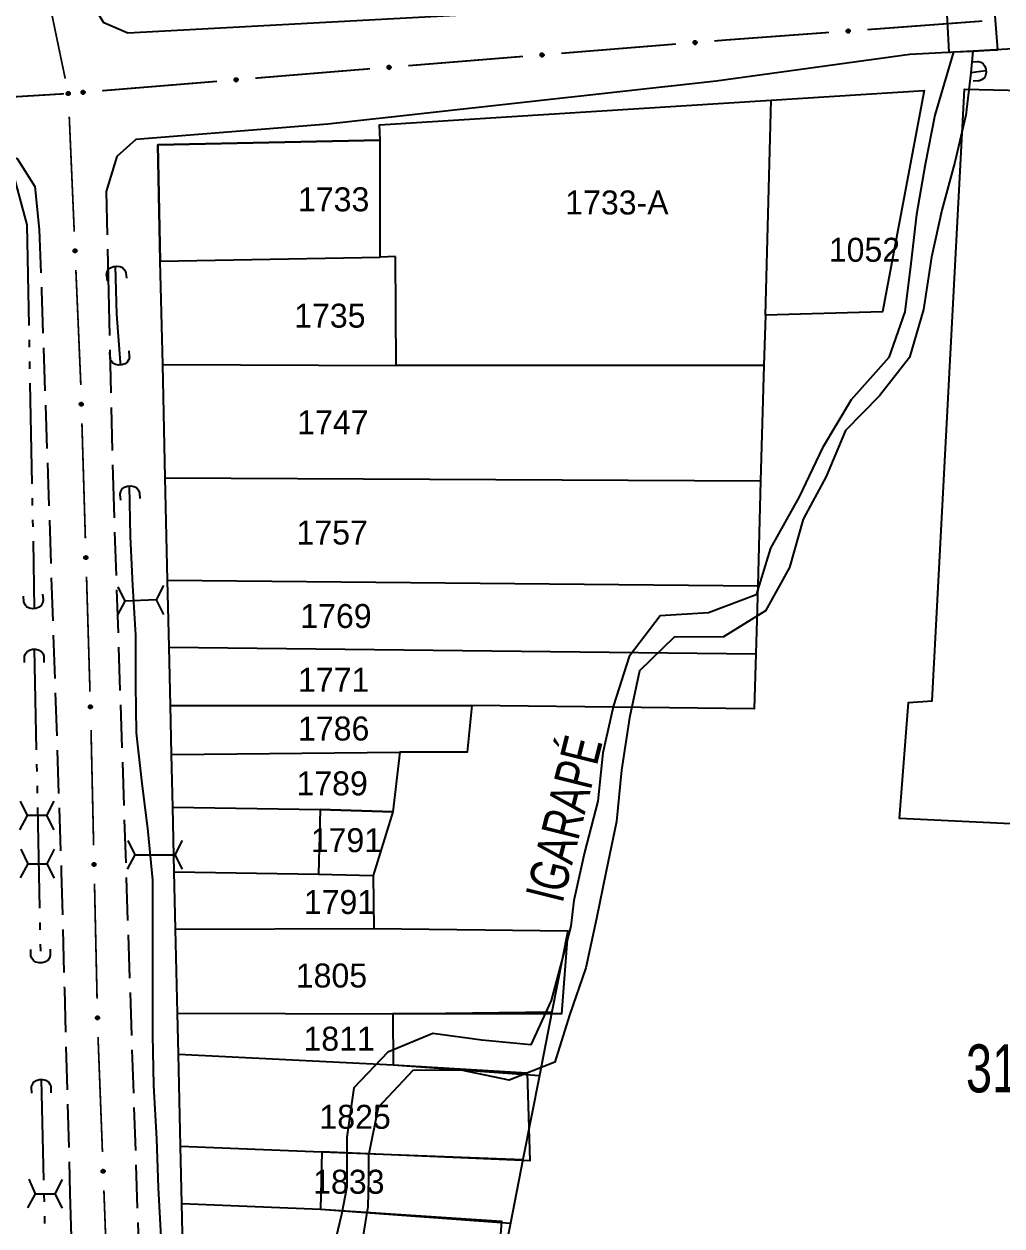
# Model space of a CAD drawing. Extents: x 201225 to 202591, y 4854937 to 4856079.
# Drawn here: x 202358.3 to 202460.2, y 4855475.9 to 4855601.2 of the extents above; entities that cross this region are included whole.
import ezdxf
from ezdxf.enums import TextEntityAlignment as Align

# ---------------------------------------------------------------- set-up
doc = ezdxf.new("R2010")
doc.units = 0
doc.header["$LTSCALE"] = 1.5
doc.header["$MEASUREMENT"] = 0
doc.linetypes.add('TRACO_05', pattern=[11, 7, -1, 0.5, -1, 0.5, -1])
doc.linetypes.add('TRACO_11', pattern=[8, 3, -1, 3, -1])
for name, color, linetype in [('CD_MALHA_LOTES', 7, 'CONTINUOUS'), ('CD_TXT_QUADRA', 2, 'CONTINUOUS'), ('HD-CURSO-PERENE', 170, 'CONTINUOUS'), ('HD-TXT-PERENE', 170, 'CONTINUOUS'), ('HD-VALAS-DRENOS', 170, 'CONTINUOUS'), ('RU-QUADRA', 210, 'CONTINUOUS'), ('SV-BUEIRO-VALA', 7, 'CONTINUOUS'), ('SV-EIXO-RUA-PAV', 20, 'CONTINUOUS'), ('SV-ESTIVAS', 7, 'CONTINUOUS'), ('SV-PONTE-BUEIRO', 251, 'CONTINUOUS'), ('SV-RUA-PAVIM', 7, 'CONTINUOUS'), ('Th_NmrPort', 7, 'CONTINUOUS')]:
    doc.layers.add(name, color=color, linetype=linetype)
doc.styles.add('ARIAL', font='ARIAL.SHX')

# ---------------------------------------------------------------- blocks, each defined once
blk = doc.blocks.new('COD045', base_point=(202327.41, 4856051.68))
at = {"layer": 'SV-ESTIVAS'}
blk.add_lwpolyline([(202328.158538, 4856050.182924), (202327.41, 4856051.68), (202328.158538, 4856053.182924)], dxfattribs=at)
blk = doc.blocks.new('COD120', base_point=(202325.86, 4856054.02))
at = {"layer": 'SV-BUEIRO-VALA'}
blk.add_lwpolyline([(202324.86, 4856052.62), (202324.86, 4856053.203333), (202324.86, 4856053.290833), (202324.943333, 4856053.524167), (202325.11, 4856053.786667), (202325.36, 4856053.9325), (202325.693333, 4856054.02), (202326.026667, 4856054.02), (202326.36, 4856053.9325), (202326.61, 4856053.786667), (202326.776667, 4856053.524167), (202326.86, 4856053.290833), (202326.86, 4856053.203333), (202326.86, 4856052.62)], dxfattribs=at)

msp = doc.modelspace()

# ---------------------------------------------------------------- linework, layer by layer
at = {"layer": 'CD_MALHA_LOTES', "linetype": 'Continuous', "flags": 128}
for points in [[(202436.16, 4855593.24), (202452.1, 4855594.24)], [(202452.1, 4855594.24), (202447.78, 4855571.15)], [(202466.11, 4855553.43), (202462.59, 4855517.73), (202449.54, 4855518.33), (202450.49, 4855530.43), (202452.94, 4855530.6), (202456.33, 4855594.36)], [(202456.33, 4855594.36), (202466.94, 4855594.13)], [(202395.35, 4855590.67), (202436.16, 4855593.24)], [(202435.57, 4855570.8), (202436.16, 4855593.24)], [(202395.41, 4855589.06), (202395.35, 4855590.67)], [(202395.41, 4855589.06), (202372.23, 4855588.58)], [(202372.23, 4855588.58), (202372.5, 4855576.43)], [(202395.41, 4855576.85), (202395.41, 4855589.06)], [(202372.5, 4855576.43), (202395.41, 4855576.85)], [(202372.76, 4855565.67), (202372.5, 4855576.43)], [(202397.01, 4855576.93), (202395.41, 4855576.85)], [(202397.07, 4855565.55), (202397.01, 4855576.93)], [(202447.78, 4855571.15), (202435.57, 4855570.8)], [(202435.57, 4855570.8), (202435.4, 4855565.56)], [(202372.76, 4855565.67), (202397.07, 4855565.55)], [(202373.02, 4855553.85), (202372.76, 4855565.67)], [(202435.4, 4855565.56), (202397.07, 4855565.55)], [(202435.4, 4855565.56), (202435.07, 4855553.55)], [(202373.02, 4855553.85), (202435.07, 4855553.55)], [(202373.26, 4855543.18), (202373.02, 4855553.85)], [(202435.07, 4855553.55), (202434.76, 4855542.58)], [(202373.26, 4855543.18), (202434.76, 4855542.58)], [(202373.42, 4855536.21), (202373.26, 4855543.18)], [(202434.76, 4855542.58), (202434.56, 4855535.49)], [(202373.42, 4855536.21), (202434.56, 4855535.49)], [(202373.56, 4855530.13), (202373.42, 4855536.21)], [(202434.56, 4855535.49), (202434.41, 4855529.77)], [(202373.56, 4855530.13), (202404.97, 4855530.13)], [(202373.67, 4855525), (202373.56, 4855530.13)], [(202404.97, 4855530.13), (202404.49, 4855525.24)], [(202434.41, 4855529.77), (202404.97, 4855530.13)], [(202373.67, 4855525), (202397.46, 4855525.24)], [(202373.8, 4855519.53), (202373.67, 4855525)], [(202397.46, 4855525.24), (202396.75, 4855519.04)], [(202404.49, 4855525.24), (202397.46, 4855525.24)], [(202373.95, 4855512.79), (202373.8, 4855519.53)], [(202373.8, 4855519.53), (202389.15, 4855519.28)], [(202389.15, 4855519.28), (202396.75, 4855519.04)], [(202396.75, 4855519.04), (202394.69, 4855512.4)], [(202373.95, 4855512.79), (202388.97, 4855512.55)], [(202374.09, 4855506.81), (202373.95, 4855512.79)], [(202388.97, 4855512.55), (202394.69, 4855512.4)], [(202394.69, 4855512.4), (202394.75, 4855506.86)], [(202374.09, 4855506.81), (202394.75, 4855506.86)], [(202374.29, 4855498.04), (202374.09, 4855506.81)], [(202394.75, 4855506.86), (202414.98, 4855506.62)], [(202414.98, 4855506.62), (202413.32, 4855498.18)], [(202374.29, 4855498.04), (202396.72, 4855497.98)], [(202374.38, 4855493.78), (202374.29, 4855498.04)], [(202396.72, 4855497.98), (202413.32, 4855498.18)], [(202413.32, 4855498.18), (202412.01, 4855491.56)], [(202374.38, 4855493.78), (202396.78, 4855492.65)], [(202374.6, 4855484.19), (202374.38, 4855493.78)], [(202396.78, 4855492.65), (202412.01, 4855491.56)], [(202412.01, 4855491.56), (202410.29, 4855482.78)], [(202374.6, 4855484.19), (202389.33, 4855483.59)], [(202374.74, 4855478.2), (202374.6, 4855484.19)], [(202389.33, 4855483.59), (202410.29, 4855482.78)], [(202410.29, 4855482.78), (202408.99, 4855476.17)], [(202374.74, 4855478.2), (202389.21, 4855477.6)], [(202374.88, 4855472), (202374.74, 4855478.2)], [(202389.21, 4855477.6), (202408.99, 4855476.17)], [(202408.99, 4855476.17), (202407.47, 4855468.48)]]:
    msp.add_lwpolyline(points, dxfattribs=at)
at = {"layer": 'HD-CURSO-PERENE', "linetype": 'Continuous'}
for points in [[(202455.18, 4855598.25, 3.23), (202453.23, 4855591.65, 3.23), (202452.21, 4855586.53, 3.23), (202451.32, 4855581.32, 3.23), (202450.72, 4855576.21, 3.23), (202450.09, 4855571.16, 3.23), (202448.44, 4855566.41, 3.23), (202444.51, 4855561.99, 3.23), (202441.52, 4855556.99, 3.23), (202439.08, 4855551.88, 3.23), (202436.11, 4855546.51, 3.23), (202434.59, 4855541.67, 3.23), (202429.64, 4855539.79, 3.23), (202424.61, 4855539.46, 3.23), (202421.36, 4855535.23, 3.23), (202419.75, 4855530.12, 3.23), (202418.63, 4855525.18, 3.23), (202418.1, 4855520.16, 3.23), (202416.7, 4855514.81, 3.23), (202415.6, 4855509.79, 3.22), (202415.27, 4855507.13, 3.22), (202414.64, 4855504.57, 3.2), (202413.25, 4855499.36, 3.19), (202411.12, 4855494.76, 3.16), (202406.01, 4855495.24, 3.16), (202400.89, 4855495.94, 3.16), (202396.2, 4855493.97, 3.16), (202392.67, 4855490.26, 3.14), (202391.95, 4855485.12, 3.14), (202391.95, 4855479.94, 3.12), (202391.4, 4855477.05, 3.12), (202390.25, 4855472.26, 3.12)], [(202457.19, 4855598.35, 3.22), (202456.98, 4855596.08, 3.22), (202456.46, 4855591.68, 3.22), (202455.3, 4855586.78, 3.22), (202453.95, 4855581.75, 3.22), (202452.88, 4855576.85, 3.22), (202452.03, 4855571.42, 3.22), (202450.6, 4855566.39, 3.22), (202447.44, 4855562.4, 3.22), (202443.93, 4855558.79, 3.22), (202441.91, 4855553.98, 3.22), (202439.5, 4855549.53, 3.22), (202438.08, 4855544.49, 3.22), (202435.56, 4855539.99, 3.22), (202431.19, 4855537.28, 3.22), (202426.05, 4855537.24, 3.22), (202422.45, 4855533.74, 3.22), (202421.41, 4855528.84, 3.22), (202420.57, 4855523.37, 3.22), (202420.03, 4855518.01, 3.22), (202418.97, 4855512.84, 3.22), (202417.95, 4855507.92, 3.22), (202416.84, 4855502.76, 3.22), (202415.14, 4855497.85, 3.2), (202413.61, 4855492.95, 3.19), (202408.86, 4855491.07, 3.19), (202403.85, 4855492.09, 3.19), (202398.81, 4855492.08, 3.19), (202395.2, 4855488.22, 3.19), (202394.2, 4855483.21, 3.19), (202394.2, 4855480.79, 3.19), (202394.14, 4855477.88, 3.19), (202393.56, 4855474.49, 3.19)]]:
    msp.add_polyline3d(points, dxfattribs=at)
at = {"layer": 'HD-VALAS-DRENOS', "linetype": 'TRACO_05'}
for points in [[(202458.55, 4855596.29, 3.34), (202456.98, 4855596.08, 3.3)], [(202350.48, 4855586.9, 4.57), (202354.36, 4855587.19, 3.9), (202357.11, 4855585.78, 3.89), (202358.59, 4855580.23, 3.88), (202359.37, 4855540.23, 3.42)], [(202367.79, 4855575.9, 3.89), (202367.94, 4855570.91, 3.81), (202368.32, 4855565.89, 3.64), (202368.33, 4855565.62, 3.64)], [(202369.25, 4855553.01, 3.64), (202369.37, 4855547.73, 3.55), (202369.59, 4855542.64, 3.52), (202369.91, 4855537.44, 3.36), (202369.91, 4855532.28, 3.34), (202369.99, 4855527.28, 3.34), (202370.53, 4855522.29, 3.18), (202371.21, 4855516.97, 3.18), (202371.68, 4855511.92, 3.18), (202371.68, 4855506.42, 3.18), (202371.68, 4855500.89, 3.18), (202371.68, 4855495.79, 3.18), (202371.8, 4855490.52, 3.18), (202372.12, 4855484.93, 3.18), (202372.29, 4855479.82, 3.18), (202372.57, 4855474.73, 3.15), (202372.79, 4855469.64, 3.12), (202372.95, 4855464.27, 3.13), (202373.16, 4855459.24, 3.1), (202373.16, 4855453.83, 2.99), (202375.55, 4855449.39, 2.94), (202376.13, 4855448.69, 2.94)], [(202359.36, 4855535.99, 3.4), (202360.03, 4855503.3, 3.11)], [(202360.07, 4855491.13, 3.11), (202361.04, 4855452.21, 3.08)]]:
    msp.add_polyline3d(points, dxfattribs=at)
at = {"layer": 'RU-QUADRA', "linetype": 'Continuous', "flags": 128}
for points in [[(202374.88, 4855472), (202374.74, 4855478.2), (202374.6, 4855484.19), (202374.38, 4855493.78), (202374.29, 4855498.04), (202374.09, 4855506.81), (202373.95, 4855512.79), (202373.8, 4855519.53), (202373.67, 4855525), (202373.56, 4855530.13), (202373.42, 4855536.21), (202373.26, 4855543.18), (202373.02, 4855553.85), (202372.76, 4855565.67), (202372.5, 4855576.43), (202372.23, 4855588.58), (202395.41, 4855589.06), (202395.35, 4855590.67), (202436.16, 4855593.24), (202452.1, 4855594.24), (202447.78, 4855571.15), (202435.57, 4855570.8), (202435.4, 4855565.56), (202435.07, 4855553.55), (202434.76, 4855542.58), (202434.56, 4855535.49), (202434.41, 4855529.77), (202404.97, 4855530.13), (202404.49, 4855525.24), (202397.46, 4855525.24), (202396.75, 4855519.04), (202389.15, 4855519.28), (202388.97, 4855512.55), (202394.69, 4855512.4), (202394.75, 4855506.86), (202414.98, 4855506.62), (202414.32, 4855497.98), (202396.72, 4855497.98), (202396.78, 4855492.65), (202410.72, 4855491.81), (202411.02, 4855482.64), (202389.33, 4855483.59), (202389.21, 4855477.6), (202408.07, 4855476.35), (202407.47, 4855468.48)], [(202462.59, 4855517.73), (202449.54, 4855518.33), (202450.49, 4855530.43), (202452.94, 4855530.6), (202456.33, 4855594.36), (202466.94, 4855594.13)]]:
    msp.add_lwpolyline(points, dxfattribs=at)
at = {"layer": 'SV-EIXO-RUA-PAV', "const_width": 0.18}
for points in [[(202362.59, 4855595.47), (202360.96, 4855603.3)], [(202446.19, 4855600.58), (202458.16, 4855601.47)], [(202431.6, 4855599.51), (202442.2, 4855600.29)], [(202414.29, 4855598.11), (202426.25, 4855599.08)], [(202430.23, 4855599.4), (202431.23, 4855599.48)], [(202431.23, 4855599.48), (202431.6, 4855599.51)], [(202398.34, 4855596.82), (202410.3, 4855597.79)], [(202382.39, 4855595.52), (202393.35, 4855596.42)], [(202393.35, 4855596.42), (202393.77, 4855596.45)], [(202393.77, 4855596.45), (202394.35, 4855596.5)], [(202366.44, 4855594.21), (202378.4, 4855595.19)], [(202350.48, 4855593.16), (202362.46, 4855593.89)], [(202363.53, 4855579.52), (202363.01, 4855591.51)], [(202364.19, 4855564.16), (202363.7, 4855575.52)], [(202364.21, 4855563.53), (202364.19, 4855564.16)], [(202364.69, 4855547.54), (202364.33, 4855559.53)], [(202365.17, 4855531.55), (202364.81, 4855543.54)], [(202365.55, 4855515.55), (202365.28, 4855527.55)], [(202365.91, 4855499.55), (202365.64, 4855511.55)], [(202366.47, 4855483.56), (202366.01, 4855495.56)], [(202367.07, 4855467.58), (202366.62, 4855479.57)]]:
    msp.add_lwpolyline(points, dxfattribs=at)
at = {"layer": 'SV-EIXO-RUA-PAV'}
for points in [[(202444.04, 4855600.54), (202444.07, 4855600.57), (202444.11, 4855600.6), (202444.14, 4855600.61), (202444.18, 4855600.62), (202444.21, 4855600.62), (202444.25, 4855600.61), (202444.29, 4855600.59), (202444.32, 4855600.56), (202444.35, 4855600.52), (202444.36, 4855600.49), (202444.37, 4855600.45), (202444.37, 4855600.42), (202444.36, 4855600.38), (202444.34, 4855600.34), (202444.31, 4855600.31), (202444.27, 4855600.28), (202444.24, 4855600.27), (202444.2, 4855600.26), (202444.17, 4855600.27), (202444.13, 4855600.27), (202444.1, 4855600.29), (202444.06, 4855600.32), (202444.03, 4855600.36), (202444.02, 4855600.39), (202444.02, 4855600.43), (202444.02, 4855600.46), (202444.02, 4855600.5), (202444.04, 4855600.54)], [(202428.09, 4855599.34), (202428.12, 4855599.37), (202428.15, 4855599.4), (202428.19, 4855599.41), (202428.22, 4855599.42), (202428.26, 4855599.42), (202428.29, 4855599.41), (202428.33, 4855599.39), (202428.37, 4855599.36), (202428.39, 4855599.32), (202428.41, 4855599.29), (202428.41, 4855599.26), (202428.41, 4855599.22), (202428.4, 4855599.18), (202428.39, 4855599.15), (202428.35, 4855599.11), (202428.32, 4855599.08), (202428.29, 4855599.07), (202428.25, 4855599.07), (202428.21, 4855599.07), (202428.18, 4855599.07), (202428.14, 4855599.09), (202428.1, 4855599.12), (202428.08, 4855599.16), (202428.07, 4855599.19), (202428.06, 4855599.23), (202428.06, 4855599.26), (202428.07, 4855599.3), (202428.09, 4855599.34)], [(202412.14, 4855598.05), (202412.17, 4855598.08), (202412.21, 4855598.11), (202412.24, 4855598.12), (202412.27, 4855598.13), (202412.31, 4855598.13), (202412.35, 4855598.12), (202412.38, 4855598.1), (202412.42, 4855598.07), (202412.45, 4855598.03), (202412.46, 4855598), (202412.47, 4855597.97), (202412.47, 4855597.93), (202412.46, 4855597.89), (202412.44, 4855597.86), (202412.41, 4855597.82), (202412.37, 4855597.79), (202412.34, 4855597.78), (202412.3, 4855597.78), (202412.27, 4855597.78), (202412.23, 4855597.78), (202412.19, 4855597.8), (202412.16, 4855597.83), (202412.13, 4855597.87), (202412.12, 4855597.9), (202412.11, 4855597.94), (202412.11, 4855597.97), (202412.12, 4855598.01), (202412.14, 4855598.05)], [(202396.19, 4855596.76), (202396.22, 4855596.79), (202396.26, 4855596.82), (202396.29, 4855596.83), (202396.33, 4855596.84), (202396.36, 4855596.84), (202396.4, 4855596.83), (202396.43, 4855596.81), (202396.47, 4855596.78), (202396.5, 4855596.74), (202396.51, 4855596.71), (202396.52, 4855596.68), (202396.52, 4855596.64), (202396.51, 4855596.6), (202396.49, 4855596.57), (202396.46, 4855596.53), (202396.42, 4855596.5), (202396.39, 4855596.49), (202396.35, 4855596.49), (202396.32, 4855596.49), (202396.28, 4855596.49), (202396.25, 4855596.51), (202396.21, 4855596.54), (202396.18, 4855596.58), (202396.17, 4855596.61), (202396.17, 4855596.65), (202396.17, 4855596.68), (202396.17, 4855596.72), (202396.19, 4855596.76)], [(202380.25, 4855595.45), (202380.28, 4855595.49), (202380.31, 4855595.52), (202380.35, 4855595.53), (202380.38, 4855595.53), (202380.42, 4855595.53), (202380.45, 4855595.52), (202380.49, 4855595.51), (202380.53, 4855595.48), (202380.55, 4855595.44), (202380.57, 4855595.41), (202380.57, 4855595.37), (202380.57, 4855595.34), (202380.56, 4855595.3), (202380.54, 4855595.26), (202380.51, 4855595.22), (202380.48, 4855595.2), (202380.44, 4855595.19), (202380.41, 4855595.18), (202380.37, 4855595.18), (202380.34, 4855595.19), (202380.3, 4855595.21), (202380.26, 4855595.24), (202380.24, 4855595.27), (202380.22, 4855595.31), (202380.22, 4855595.34), (202380.22, 4855595.38), (202380.23, 4855595.41), (202380.25, 4855595.45)], [(202362.83, 4855593.76), (202362.79, 4855593.78), (202362.76, 4855593.81), (202362.74, 4855593.85), (202362.73, 4855593.88), (202362.73, 4855593.92), (202362.73, 4855593.95), (202362.75, 4855593.99), (202362.77, 4855594.03), (202362.81, 4855594.06), (202362.84, 4855594.08), (202362.87, 4855594.09), (202362.91, 4855594.09), (202362.94, 4855594.09), (202362.98, 4855594.08), (202363.02, 4855594.05), (202363.05, 4855594.02), (202363.07, 4855593.99), (202363.08, 4855593.95), (202363.08, 4855593.92), (202363.08, 4855593.88), (202363.07, 4855593.84), (202363.04, 4855593.8), (202363.01, 4855593.77), (202362.98, 4855593.75), (202362.94, 4855593.74), (202362.91, 4855593.74), (202362.87, 4855593.74), (202362.83, 4855593.76)], [(202364.3, 4855594.14), (202364.33, 4855594.18), (202364.36, 4855594.21), (202364.4, 4855594.22), (202364.43, 4855594.23), (202364.47, 4855594.23), (202364.5, 4855594.22), (202364.54, 4855594.2), (202364.58, 4855594.17), (202364.6, 4855594.13), (202364.62, 4855594.1), (202364.63, 4855594.06), (202364.62, 4855594.03), (202364.62, 4855593.99), (202364.6, 4855593.95), (202364.57, 4855593.92), (202364.53, 4855593.89), (202364.5, 4855593.88), (202364.46, 4855593.87), (202364.43, 4855593.87), (202364.39, 4855593.88), (202364.35, 4855593.9), (202364.32, 4855593.93), (202364.29, 4855593.97), (202364.28, 4855594), (202364.27, 4855594.03), (202364.27, 4855594.07), (202364.28, 4855594.11), (202364.3, 4855594.14)], [(202363.51, 4855577.37), (202363.48, 4855577.4), (202363.45, 4855577.44), (202363.44, 4855577.47), (202363.44, 4855577.51), (202363.44, 4855577.54), (202363.45, 4855577.58), (202363.47, 4855577.62), (202363.5, 4855577.65), (202363.54, 4855577.68), (202363.57, 4855577.69), (202363.61, 4855577.69), (202363.64, 4855577.69), (202363.68, 4855577.68), (202363.71, 4855577.66), (202363.75, 4855577.63), (202363.77, 4855577.59), (202363.78, 4855577.56), (202363.79, 4855577.52), (202363.79, 4855577.49), (202363.78, 4855577.45), (202363.76, 4855577.42), (202363.72, 4855577.38), (202363.69, 4855577.36), (202363.66, 4855577.34), (202363.62, 4855577.34), (202363.58, 4855577.34), (202363.55, 4855577.35), (202363.51, 4855577.37)], [(202364.16, 4855561.39), (202364.13, 4855561.42), (202364.1, 4855561.45), (202364.09, 4855561.49), (202364.09, 4855561.52), (202364.09, 4855561.56), (202364.1, 4855561.59), (202364.12, 4855561.63), (202364.15, 4855561.67), (202364.19, 4855561.69), (202364.23, 4855561.7), (202364.26, 4855561.71), (202364.3, 4855561.71), (202364.33, 4855561.69), (202364.37, 4855561.67), (202364.4, 4855561.64), (202364.43, 4855561.6), (202364.44, 4855561.57), (202364.44, 4855561.53), (202364.44, 4855561.5), (202364.43, 4855561.46), (202364.41, 4855561.43), (202364.38, 4855561.39), (202364.34, 4855561.37), (202364.31, 4855561.36), (202364.27, 4855561.35), (202364.24, 4855561.36), (202364.2, 4855561.36), (202364.16, 4855561.39)], [(202364.65, 4855545.39), (202364.61, 4855545.43), (202364.59, 4855545.46), (202364.57, 4855545.5), (202364.57, 4855545.53), (202364.57, 4855545.57), (202364.58, 4855545.6), (202364.6, 4855545.64), (202364.64, 4855545.67), (202364.67, 4855545.7), (202364.71, 4855545.71), (202364.74, 4855545.71), (202364.78, 4855545.71), (202364.81, 4855545.7), (202364.85, 4855545.68), (202364.89, 4855545.65), (202364.91, 4855545.61), (202364.92, 4855545.58), (202364.92, 4855545.54), (202364.92, 4855545.51), (202364.91, 4855545.47), (202364.89, 4855545.43), (202364.86, 4855545.4), (202364.82, 4855545.38), (202364.79, 4855545.36), (202364.75, 4855545.36), (202364.72, 4855545.36), (202364.68, 4855545.37), (202364.65, 4855545.39)], [(202365.11, 4855529.83), (202365.08, 4855529.87), (202365.05, 4855529.9), (202365.04, 4855529.94), (202365.04, 4855529.97), (202365.04, 4855530.01), (202365.05, 4855530.04), (202365.07, 4855530.08), (202365.1, 4855530.11), (202365.14, 4855530.14), (202365.18, 4855530.15), (202365.21, 4855530.15), (202365.25, 4855530.15), (202365.28, 4855530.14), (202365.32, 4855530.12), (202365.36, 4855530.09), (202365.38, 4855530.05), (202365.39, 4855530.02), (202365.39, 4855529.98), (202365.39, 4855529.95), (202365.38, 4855529.91), (202365.36, 4855529.87), (202365.33, 4855529.84), (202365.29, 4855529.82), (202365.26, 4855529.8), (202365.22, 4855529.8), (202365.19, 4855529.8), (202365.15, 4855529.81), (202365.11, 4855529.83)], [(202365.49, 4855513.41), (202365.45, 4855513.44), (202365.43, 4855513.47), (202365.42, 4855513.51), (202365.41, 4855513.54), (202365.42, 4855513.58), (202365.43, 4855513.61), (202365.45, 4855513.65), (202365.48, 4855513.69), (202365.52, 4855513.71), (202365.55, 4855513.72), (202365.59, 4855513.73), (202365.62, 4855513.72), (202365.66, 4855513.71), (202365.69, 4855513.69), (202365.73, 4855513.66), (202365.75, 4855513.62), (202365.76, 4855513.59), (202365.77, 4855513.55), (202365.76, 4855513.52), (202365.75, 4855513.48), (202365.73, 4855513.44), (202365.7, 4855513.41), (202365.67, 4855513.39), (202365.63, 4855513.38), (202365.6, 4855513.37), (202365.56, 4855513.37), (202365.52, 4855513.38), (202365.49, 4855513.41)], [(202365.85, 4855497.41), (202365.82, 4855497.44), (202365.79, 4855497.48), (202365.78, 4855497.51), (202365.78, 4855497.55), (202365.78, 4855497.58), (202365.79, 4855497.62), (202365.81, 4855497.66), (202365.84, 4855497.69), (202365.88, 4855497.71), (202365.92, 4855497.73), (202365.95, 4855497.73), (202365.99, 4855497.73), (202366.02, 4855497.72), (202366.06, 4855497.7), (202366.09, 4855497.66), (202366.12, 4855497.63), (202366.13, 4855497.59), (202366.13, 4855497.56), (202366.13, 4855497.52), (202366.12, 4855497.49), (202366.1, 4855497.45), (202366.06, 4855497.41), (202366.03, 4855497.39), (202365.99, 4855497.38), (202365.96, 4855497.38), (202365.92, 4855497.38), (202365.89, 4855497.39), (202365.85, 4855497.41)], [(202366.44, 4855481.42), (202366.4, 4855481.45), (202366.38, 4855481.49), (202366.37, 4855481.52), (202366.36, 4855481.56), (202366.37, 4855481.59), (202366.38, 4855481.63), (202366.39, 4855481.66), (202366.43, 4855481.7), (202366.46, 4855481.72), (202366.5, 4855481.74), (202366.53, 4855481.74), (202366.57, 4855481.74), (202366.61, 4855481.73), (202366.64, 4855481.71), (202366.68, 4855481.67), (202366.7, 4855481.64), (202366.71, 4855481.61), (202366.72, 4855481.57), (202366.71, 4855481.53), (202366.71, 4855481.5), (202366.69, 4855481.46), (202366.65, 4855481.43), (202366.62, 4855481.4), (202366.58, 4855481.39), (202366.55, 4855481.39), (202366.51, 4855481.39), (202366.48, 4855481.4), (202366.44, 4855481.42)]]:
    msp.add_lwpolyline(points, close=True, dxfattribs=at)
for points in [[(202444.02, 4855600.5), (202444.32, 4855600.56)], [(202444.02, 4855600.48), (202444.33, 4855600.54)], [(202444.02, 4855600.46), (202444.35, 4855600.52)], [(202444.02, 4855600.45), (202444.35, 4855600.51)], [(202444.02, 4855600.43), (202444.36, 4855600.49)], [(202444.02, 4855600.41), (202444.36, 4855600.47)], [(202444.02, 4855600.39), (202444.37, 4855600.45)], [(202444.03, 4855600.52), (202444.3, 4855600.57)], [(202444.03, 4855600.38), (202444.37, 4855600.44)], [(202444.03, 4855600.36), (202444.37, 4855600.42)], [(202444.04, 4855600.54), (202444.29, 4855600.59)], [(202444.05, 4855600.34), (202444.36, 4855600.4)], [(202444.06, 4855600.56), (202444.26, 4855600.6)], [(202444.06, 4855600.32), (202444.36, 4855600.38)], [(202444.07, 4855600.57), (202444.25, 4855600.61)], [(202444.08, 4855600.31), (202444.35, 4855600.36)], [(202444.09, 4855600.59), (202444.22, 4855600.61)], [(202444.1, 4855600.29), (202444.34, 4855600.34)], [(202444.11, 4855600.6), (202444.21, 4855600.62)], [(202444.12, 4855600.29), (202444.32, 4855600.33)], [(202444.13, 4855600.27), (202444.31, 4855600.31)], [(202444.16, 4855600.27), (202444.28, 4855600.29)], [(202444.17, 4855600.27), (202444.27, 4855600.28)], [(202428.06, 4855599.26), (202428.39, 4855599.32)], [(202428.06, 4855599.23), (202428.41, 4855599.29)], [(202428.07, 4855599.3), (202428.37, 4855599.36)], [(202428.07, 4855599.28), (202428.38, 4855599.34)], [(202428.07, 4855599.25), (202428.4, 4855599.31)], [(202428.07, 4855599.21), (202428.41, 4855599.27)], [(202428.07, 4855599.19), (202428.41, 4855599.26)], [(202428.08, 4855599.32), (202428.35, 4855599.37)], [(202428.08, 4855599.17), (202428.41, 4855599.24)], [(202428.08, 4855599.16), (202428.41, 4855599.22)], [(202428.09, 4855599.34), (202428.33, 4855599.39)], [(202428.09, 4855599.14), (202428.4, 4855599.2)], [(202428.1, 4855599.12), (202428.4, 4855599.18)], [(202428.11, 4855599.36), (202428.3, 4855599.4)], [(202428.12, 4855599.37), (202428.29, 4855599.41)], [(202428.13, 4855599.11), (202428.39, 4855599.16)], [(202428.14, 4855599.39), (202428.27, 4855599.41)], [(202428.14, 4855599.09), (202428.39, 4855599.15)], [(202428.15, 4855599.4), (202428.26, 4855599.42)], [(202428.17, 4855599.09), (202428.36, 4855599.13)], [(202428.18, 4855599.07), (202428.35, 4855599.11)], [(202428.2, 4855599.07), (202428.33, 4855599.1)], [(202428.21, 4855599.07), (202428.32, 4855599.08)], [(202412.11, 4855597.97), (202412.45, 4855598.03)], [(202412.11, 4855597.94), (202412.46, 4855598)], [(202412.12, 4855598.01), (202412.42, 4855598.07)], [(202412.12, 4855597.99), (202412.43, 4855598.05)], [(202412.12, 4855597.96), (202412.45, 4855598.02)], [(202412.12, 4855597.92), (202412.46, 4855597.98)], [(202412.12, 4855597.9), (202412.47, 4855597.97)], [(202412.13, 4855598.03), (202412.4, 4855598.08)], [(202412.13, 4855597.88), (202412.46, 4855597.95)], [(202412.13, 4855597.87), (202412.47, 4855597.93)], [(202412.14, 4855598.05), (202412.38, 4855598.1)], [(202412.15, 4855597.85), (202412.46, 4855597.91)], [(202412.16, 4855598.07), (202412.36, 4855598.11)], [(202412.16, 4855597.83), (202412.46, 4855597.89)], [(202412.17, 4855598.08), (202412.35, 4855598.12)], [(202412.18, 4855597.82), (202412.44, 4855597.87)], [(202412.19, 4855598.1), (202412.32, 4855598.12)], [(202412.19, 4855597.8), (202412.44, 4855597.86)], [(202412.21, 4855598.11), (202412.31, 4855598.13)], [(202412.22, 4855597.8), (202412.41, 4855597.84)], [(202412.23, 4855597.78), (202412.41, 4855597.82)], [(202412.25, 4855597.78), (202412.38, 4855597.81)], [(202412.27, 4855597.78), (202412.37, 4855597.79)], [(202396.17, 4855596.72), (202396.47, 4855596.78)], [(202396.17, 4855596.7), (202396.48, 4855596.76)], [(202396.17, 4855596.68), (202396.5, 4855596.74)], [(202396.17, 4855596.67), (202396.5, 4855596.73)], [(202396.17, 4855596.65), (202396.51, 4855596.71)], [(202396.17, 4855596.63), (202396.51, 4855596.69)], [(202396.17, 4855596.61), (202396.52, 4855596.68)], [(202396.18, 4855596.74), (202396.45, 4855596.79)], [(202396.18, 4855596.59), (202396.52, 4855596.66)], [(202396.18, 4855596.58), (202396.52, 4855596.64)], [(202396.19, 4855596.76), (202396.43, 4855596.81)], [(202396.2, 4855596.56), (202396.51, 4855596.62)], [(202396.21, 4855596.78), (202396.41, 4855596.82)], [(202396.21, 4855596.54), (202396.51, 4855596.6)], [(202396.22, 4855596.79), (202396.4, 4855596.83)], [(202396.23, 4855596.53), (202396.5, 4855596.58)], [(202396.24, 4855596.81), (202396.37, 4855596.83)], [(202396.25, 4855596.51), (202396.49, 4855596.57)], [(202396.26, 4855596.82), (202396.36, 4855596.84)], [(202396.27, 4855596.51), (202396.47, 4855596.55)], [(202396.28, 4855596.49), (202396.46, 4855596.53)], [(202396.31, 4855596.49), (202396.43, 4855596.52)], [(202396.32, 4855596.49), (202396.42, 4855596.5)], [(202380.22, 4855595.38), (202380.55, 4855595.44)], [(202380.22, 4855595.36), (202380.55, 4855595.42)], [(202380.22, 4855595.34), (202380.57, 4855595.41)], [(202380.22, 4855595.32), (202380.57, 4855595.39)], [(202380.22, 4855595.31), (202380.57, 4855595.37)], [(202380.23, 4855595.41), (202380.53, 4855595.48)], [(202380.23, 4855595.4), (202380.53, 4855595.46)], [(202380.23, 4855595.29), (202380.57, 4855595.35)], [(202380.24, 4855595.43), (202380.5, 4855595.49)], [(202380.24, 4855595.27), (202380.57, 4855595.34)], [(202380.25, 4855595.45), (202380.49, 4855595.51)], [(202380.25, 4855595.26), (202380.56, 4855595.32)], [(202380.26, 4855595.47), (202380.46, 4855595.52)], [(202380.26, 4855595.24), (202380.56, 4855595.3)], [(202380.28, 4855595.49), (202380.45, 4855595.52)], [(202380.28, 4855595.23), (202380.55, 4855595.28)], [(202380.3, 4855595.5), (202380.42, 4855595.53)], [(202380.3, 4855595.21), (202380.54, 4855595.26)], [(202380.31, 4855595.52), (202380.42, 4855595.53)], [(202380.32, 4855595.2), (202380.52, 4855595.24)], [(202380.34, 4855595.19), (202380.51, 4855595.22)], [(202380.36, 4855595.19), (202380.49, 4855595.21)], [(202380.37, 4855595.18), (202380.48, 4855595.2)], [(202362.79, 4855593.78), (202362.73, 4855593.95)], [(202362.77, 4855593.8), (202362.73, 4855593.93)], [(202362.76, 4855593.81), (202362.73, 4855593.92)], [(202362.81, 4855593.77), (202362.74, 4855593.96)], [(202362.83, 4855593.76), (202362.75, 4855593.99)], [(202362.85, 4855593.75), (202362.76, 4855594.01)], [(202362.87, 4855593.74), (202362.77, 4855594.03)], [(202362.89, 4855593.75), (202362.79, 4855594.04)], [(202362.91, 4855593.74), (202362.81, 4855594.06)], [(202362.92, 4855593.75), (202362.82, 4855594.07)], [(202362.94, 4855593.74), (202362.84, 4855594.08)], [(202362.96, 4855593.75), (202362.86, 4855594.08)], [(202362.98, 4855593.75), (202362.87, 4855594.09)], [(202362.99, 4855593.77), (202362.89, 4855594.09)], [(202363.01, 4855593.77), (202362.91, 4855594.09)], [(202363.03, 4855593.79), (202362.93, 4855594.09)], [(202363.04, 4855593.8), (202362.94, 4855594.09)], [(202363.05, 4855593.82), (202362.96, 4855594.08)], [(202363.07, 4855593.84), (202362.98, 4855594.08)], [(202363.07, 4855593.87), (202363.01, 4855594.06)], [(202363.08, 4855593.88), (202363.02, 4855594.05)], [(202363.08, 4855593.9), (202363.04, 4855594.03)], [(202363.08, 4855593.92), (202363.05, 4855594.02)], [(202364.27, 4855594.07), (202364.6, 4855594.13)], [(202364.27, 4855594.03), (202364.62, 4855594.1)], [(202364.28, 4855594.11), (202364.58, 4855594.17)], [(202364.28, 4855594.09), (202364.59, 4855594.15)], [(202364.28, 4855594.05), (202364.61, 4855594.12)], [(202364.28, 4855594.02), (202364.62, 4855594.08)], [(202364.28, 4855594), (202364.63, 4855594.06)], [(202364.29, 4855594.12), (202364.56, 4855594.18)], [(202364.29, 4855593.98), (202364.62, 4855594.05)], [(202364.29, 4855593.97), (202364.62, 4855594.03)], [(202364.3, 4855594.14), (202364.54, 4855594.2)], [(202364.31, 4855593.95), (202364.62, 4855594.01)], [(202364.32, 4855594.16), (202364.52, 4855594.21)], [(202364.32, 4855593.93), (202364.62, 4855593.99)], [(202364.33, 4855594.18), (202364.5, 4855594.22)], [(202364.34, 4855593.92), (202364.6, 4855593.97)], [(202364.35, 4855594.2), (202364.48, 4855594.22)], [(202364.35, 4855593.9), (202364.6, 4855593.95)], [(202364.36, 4855594.21), (202364.47, 4855594.23)], [(202364.38, 4855593.89), (202364.57, 4855593.93)], [(202364.39, 4855593.88), (202364.57, 4855593.92)], [(202364.41, 4855593.88), (202364.54, 4855593.9)], [(202364.43, 4855593.87), (202364.53, 4855593.89)], [(202363.46, 4855577.42), (202363.44, 4855577.55)], [(202363.45, 4855577.44), (202363.44, 4855577.54)], [(202363.48, 4855577.4), (202363.45, 4855577.58)], [(202363.49, 4855577.39), (202363.46, 4855577.59)], [(202363.51, 4855577.37), (202363.47, 4855577.62)], [(202363.53, 4855577.36), (202363.48, 4855577.63)], [(202363.55, 4855577.35), (202363.5, 4855577.65)], [(202363.57, 4855577.35), (202363.52, 4855577.66)], [(202363.58, 4855577.34), (202363.54, 4855577.68)], [(202363.6, 4855577.34), (202363.55, 4855577.68)], [(202363.62, 4855577.34), (202363.57, 4855577.69)], [(202363.64, 4855577.35), (202363.59, 4855577.69)], [(202363.66, 4855577.34), (202363.61, 4855577.69)], [(202363.67, 4855577.35), (202363.62, 4855577.69)], [(202363.69, 4855577.36), (202363.64, 4855577.69)], [(202363.71, 4855577.37), (202363.66, 4855577.68)], [(202363.72, 4855577.38), (202363.68, 4855577.68)], [(202363.74, 4855577.4), (202363.69, 4855577.67)], [(202363.76, 4855577.42), (202363.71, 4855577.66)], [(202363.76, 4855577.44), (202363.73, 4855577.64)], [(202363.78, 4855577.45), (202363.75, 4855577.63)], [(202363.78, 4855577.47), (202363.76, 4855577.6)], [(202363.79, 4855577.49), (202363.77, 4855577.59)], [(202364.1, 4855561.45), (202364.09, 4855561.56)], [(202364.13, 4855561.42), (202364.1, 4855561.59)], [(202364.11, 4855561.44), (202364.1, 4855561.57)], [(202364.14, 4855561.4), (202364.11, 4855561.61)], [(202364.16, 4855561.39), (202364.12, 4855561.63)], [(202364.18, 4855561.38), (202364.14, 4855561.65)], [(202364.2, 4855561.36), (202364.15, 4855561.67)], [(202364.22, 4855561.36), (202364.17, 4855561.67)], [(202364.24, 4855561.36), (202364.19, 4855561.69)], [(202364.25, 4855561.36), (202364.21, 4855561.69)], [(202364.27, 4855561.35), (202364.23, 4855561.7)], [(202364.29, 4855561.36), (202364.25, 4855561.7)], [(202364.31, 4855561.36), (202364.26, 4855561.71)], [(202364.32, 4855561.37), (202364.28, 4855561.7)], [(202364.34, 4855561.37), (202364.3, 4855561.71)], [(202364.36, 4855561.38), (202364.31, 4855561.69)], [(202364.38, 4855561.39), (202364.33, 4855561.69)], [(202364.39, 4855561.41), (202364.35, 4855561.68)], [(202364.41, 4855561.43), (202364.37, 4855561.67)], [(202364.42, 4855561.45), (202364.39, 4855561.65)], [(202364.43, 4855561.46), (202364.4, 4855561.64)], [(202364.43, 4855561.49), (202364.42, 4855561.62)], [(202364.44, 4855561.5), (202364.43, 4855561.6)], [(202364.59, 4855545.46), (202364.57, 4855545.57)], [(202364.61, 4855545.43), (202364.58, 4855545.6)], [(202364.6, 4855545.45), (202364.58, 4855545.58)], [(202364.63, 4855545.41), (202364.59, 4855545.61)], [(202364.65, 4855545.39), (202364.6, 4855545.64)], [(202364.67, 4855545.38), (202364.62, 4855545.65)], [(202364.68, 4855545.37), (202364.64, 4855545.67)], [(202364.7, 4855545.37), (202364.65, 4855545.68)], [(202364.72, 4855545.36), (202364.67, 4855545.7)], [(202364.73, 4855545.37), (202364.69, 4855545.7)], [(202364.75, 4855545.36), (202364.71, 4855545.71)], [(202364.77, 4855545.37), (202364.73, 4855545.71)], [(202364.79, 4855545.36), (202364.74, 4855545.71)], [(202364.81, 4855545.37), (202364.76, 4855545.71)], [(202364.82, 4855545.38), (202364.78, 4855545.71)], [(202364.84, 4855545.39), (202364.8, 4855545.7)], [(202364.86, 4855545.4), (202364.81, 4855545.7)], [(202364.87, 4855545.42), (202364.83, 4855545.69)], [(202364.89, 4855545.43), (202364.85, 4855545.68)], [(202364.9, 4855545.46), (202364.87, 4855545.66)], [(202364.91, 4855545.47), (202364.89, 4855545.65)], [(202364.92, 4855545.49), (202364.9, 4855545.62)], [(202364.92, 4855545.51), (202364.91, 4855545.61)], [(202365.05, 4855529.9), (202365.04, 4855530.01)], [(202365.08, 4855529.87), (202365.05, 4855530.04)], [(202365.06, 4855529.89), (202365.05, 4855530.02)], [(202365.1, 4855529.85), (202365.06, 4855530.05)], [(202365.11, 4855529.83), (202365.07, 4855530.08)], [(202365.13, 4855529.82), (202365.09, 4855530.09)], [(202365.15, 4855529.81), (202365.1, 4855530.11)], [(202365.17, 4855529.81), (202365.12, 4855530.12)], [(202365.19, 4855529.8), (202365.14, 4855530.14)], [(202365.2, 4855529.81), (202365.16, 4855530.14)], [(202365.22, 4855529.8), (202365.18, 4855530.15)], [(202365.24, 4855529.81), (202365.2, 4855530.15)], [(202365.26, 4855529.8), (202365.21, 4855530.15)], [(202365.28, 4855529.81), (202365.23, 4855530.15)], [(202365.29, 4855529.82), (202365.25, 4855530.15)], [(202365.31, 4855529.83), (202365.27, 4855530.14)], [(202365.33, 4855529.84), (202365.28, 4855530.14)], [(202365.34, 4855529.86), (202365.3, 4855530.13)], [(202365.36, 4855529.87), (202365.32, 4855530.12)], [(202365.37, 4855529.9), (202365.34, 4855530.1)], [(202365.38, 4855529.91), (202365.36, 4855530.09)], [(202365.39, 4855529.93), (202365.37, 4855530.06)], [(202365.39, 4855529.95), (202365.38, 4855530.05)], [(202365.44, 4855513.46), (202365.42, 4855513.59)], [(202365.43, 4855513.47), (202365.42, 4855513.58)], [(202365.45, 4855513.44), (202365.43, 4855513.61)], [(202365.47, 4855513.42), (202365.44, 4855513.63)], [(202365.49, 4855513.41), (202365.45, 4855513.65)], [(202365.51, 4855513.39), (202365.46, 4855513.67)], [(202365.52, 4855513.38), (202365.48, 4855513.69)], [(202365.54, 4855513.38), (202365.5, 4855513.69)], [(202365.56, 4855513.37), (202365.52, 4855513.71)], [(202365.58, 4855513.38), (202365.53, 4855513.71)], [(202365.6, 4855513.37), (202365.55, 4855513.72)], [(202365.61, 4855513.38), (202365.57, 4855513.72)], [(202365.63, 4855513.38), (202365.59, 4855513.73)], [(202365.65, 4855513.38), (202365.61, 4855513.72)], [(202365.67, 4855513.39), (202365.62, 4855513.72)], [(202365.68, 4855513.4), (202365.64, 4855513.71)], [(202365.7, 4855513.41), (202365.66, 4855513.71)], [(202365.72, 4855513.43), (202365.68, 4855513.7)], [(202365.73, 4855513.44), (202365.69, 4855513.69)], [(202365.74, 4855513.47), (202365.71, 4855513.67)], [(202365.75, 4855513.48), (202365.73, 4855513.66)], [(202365.76, 4855513.5), (202365.74, 4855513.63)], [(202365.76, 4855513.52), (202365.75, 4855513.62)], [(202365.79, 4855497.48), (202365.78, 4855497.58)], [(202365.82, 4855497.44), (202365.79, 4855497.62)], [(202365.8, 4855497.46), (202365.79, 4855497.59)], [(202365.83, 4855497.43), (202365.8, 4855497.63)], [(202365.85, 4855497.41), (202365.81, 4855497.66)], [(202365.87, 4855497.4), (202365.83, 4855497.67)], [(202365.89, 4855497.39), (202365.84, 4855497.69)], [(202365.91, 4855497.39), (202365.86, 4855497.7)], [(202365.92, 4855497.38), (202365.88, 4855497.71)], [(202365.94, 4855497.38), (202365.9, 4855497.71)], [(202365.96, 4855497.38), (202365.92, 4855497.73)], [(202365.98, 4855497.38), (202365.94, 4855497.73)], [(202365.99, 4855497.38), (202365.95, 4855497.73)], [(202366.01, 4855497.39), (202365.97, 4855497.73)], [(202366.03, 4855497.39), (202365.99, 4855497.73)], [(202366.05, 4855497.4), (202366.01, 4855497.72)], [(202366.06, 4855497.41), (202366.02, 4855497.72)], [(202366.08, 4855497.44), (202366.04, 4855497.7)], [(202366.1, 4855497.45), (202366.06, 4855497.7)], [(202366.11, 4855497.47), (202366.08, 4855497.67)], [(202366.12, 4855497.49), (202366.09, 4855497.66)], [(202366.12, 4855497.51), (202366.11, 4855497.64)], [(202366.13, 4855497.52), (202366.12, 4855497.63)], [(202366.39, 4855481.47), (202366.37, 4855481.6)], [(202366.38, 4855481.49), (202366.37, 4855481.59)], [(202366.4, 4855481.45), (202366.38, 4855481.63)], [(202366.44, 4855481.42), (202366.39, 4855481.66)], [(202366.42, 4855481.44), (202366.39, 4855481.64)], [(202366.46, 4855481.41), (202366.41, 4855481.68)], [(202366.48, 4855481.4), (202366.43, 4855481.7)], [(202366.49, 4855481.4), (202366.45, 4855481.71)], [(202366.51, 4855481.39), (202366.46, 4855481.72)], [(202366.53, 4855481.39), (202366.48, 4855481.72)], [(202366.55, 4855481.39), (202366.5, 4855481.74)], [(202366.57, 4855481.39), (202366.52, 4855481.74)], [(202366.58, 4855481.39), (202366.53, 4855481.74)], [(202366.6, 4855481.4), (202366.55, 4855481.74)], [(202366.62, 4855481.4), (202366.57, 4855481.74)], [(202366.64, 4855481.42), (202366.59, 4855481.73)], [(202366.65, 4855481.43), (202366.61, 4855481.73)], [(202366.67, 4855481.45), (202366.62, 4855481.72)], [(202366.69, 4855481.46), (202366.64, 4855481.71)], [(202366.69, 4855481.49), (202366.66, 4855481.68)], [(202366.71, 4855481.5), (202366.68, 4855481.67)], [(202366.71, 4855481.52), (202366.69, 4855481.65)], [(202366.71, 4855481.53), (202366.7, 4855481.64)]]:
    msp.add_lwpolyline(points, dxfattribs=at)
at = {"layer": 'SV-ESTIVAS', "linetype": 'Continuous'}
for points in [[(202372.12, 4855541.12, 4.12), (202368.79, 4855540.99, 3.95)], [(202360.69, 4855518.64, 3.71), (202358.61, 4855518.65, 3.72)], [(202358.68, 4855513.63, 3.71), (202360.71, 4855513.63, 3.71)], [(202369.83, 4855514.55, 3.89), (202374.05, 4855514.55, 3.9)], [(202359.47, 4855479.21, 3.53), (202361.54, 4855479.2, 3.53)]]:
    msp.add_polyline3d(points, dxfattribs=at)
at = {"layer": 'SV-PONTE-BUEIRO', "linetype": 'Continuous'}
msp.add_polyline3d([(202459.79, 4855598.49, 4.21), (202459.28, 4855605.13, 4.21), (202458.95, 4855605.11, 4.21), (202458.41, 4855605.08, 4.21), (202455.6, 4855604.91, 4.21), (202455.01, 4855604.87, 4.21), (202454.35, 4855604.84, 4.21), (202454.67, 4855598.22, 4.21), (202454.88, 4855598.23, 4.21), (202455.18, 4855598.25, 4.21), (202457.19, 4855598.35, 4.21), (202458.91, 4855598.44, 4.21)], close=True, dxfattribs=at)
at = {"layer": 'SV-RUA-PAVIM', "linetype": 'Continuous'}
for points in [[(202369.13, 4855600.21, 4.63), (202366.6, 4855601.3, 4.83), (202364.22, 4855605.22, 4.6), (202363.27, 4855610.96, 4.43), (202359.29, 4855686.01, 4.47), (202358.49, 4855717.11, 5.51), (202356.19, 4855749.86, 5.51), (202351.98, 4855810, 8.89), (202351.73, 4855814.97, 8.89), (202352.05, 4855818.76, 8.91), (202353.58, 4855820.48, 8.99)], [(202456.82, 4855604.98, 4.63), (202369.13, 4855600.21, 4.63)], [(202558.03, 4855603.17, 4.35), (202549.65, 4855604.13, 4.34), (202492.89, 4855600.42, 4.07), (202457.23, 4855598.35, 4.07)], [(202457.23, 4855598.35, 4.07), (202450.62, 4855597.98, 4.55), (202430.42, 4855595.2, 4.04), (202389.97, 4855590.71, 4.19), (202369.96, 4855589.11, 4.67)], [(202318.55, 4855585, 4.89), (202328.92, 4855585.94, 4.89), (202354.66, 4855588.29, 4.89), (202357.57, 4855587.16, 4.86), (202359.43, 4855584.24, 4.81), (202359.89, 4855579.73, 4.45)]]:
    msp.add_polyline3d(points, dxfattribs=at)
at = {"layer": 'SV-RUA-PAVIM', "linetype": 'TRACO_11'}
for points in [[(202369.96, 4855589.11, 4.67), (202367.98, 4855587.34, 4.71), (202366.87, 4855583.69, 4.46), (202367.1, 4855573.2, 4.46), (202367.54, 4855554.18, 3.93), (202370.77, 4855457.68, 3.49), (202371.07, 4855441.29, 3.36), (202371.7, 4855406.65, 3.36), (202371.76, 4855372.05, 3)], [(202359.89, 4855579.73, 4.45), (202360.12, 4855573.42, 4.45), (202362.18, 4855512.78, 3.73), (202362.5, 4855500.55, 3.73), (202363.08, 4855479.24, 3.73), (202364.05, 4855440.95, 3.69), (202364.57, 4855405.98, 3.68), (202365.06, 4855372.35, 3.55)]]:
    msp.add_polyline3d(points, dxfattribs=at)

# ---------------------------------------------------------------- block references
at = {"layer": 'SV-BUEIRO-VALA'}
for p, rotation in [((202458.55, 4855596.29, 3.34), 273), ((202367.79, 4855575.9, 3.89), 8), ((202368.33, 4855565.62, 3.64), 184), ((202369.25, 4855553.01, 3.64), 5), ((202359.37, 4855540.23, 3.42), 186), ((202360.03, 4855503.3, 3.11), 181), ((202360.07, 4855491.13, 3.11), 1)]:
    msp.add_blockref('COD120', p, dxfattribs=dict(at, rotation=rotation))
msp.add_blockref('COD120', (202359.36, 4855535.99, 3.4), dxfattribs=at)
at = {"layer": 'SV-ESTIVAS'}
for p, rotation in [((202368.79, 4855540.99, 4.12), 179), ((202358.61, 4855518.65, 3.71), 179), ((202369.83, 4855514.55, 3.71), 179), ((202358.68, 4855513.63, 3.71), 179), ((202359.47, 4855479.21, 3.53), 177)]:
    msp.add_blockref('COD045', p, dxfattribs=dict(at, rotation=rotation))
for p in [(202372.12, 4855541.12, 4.12), (202360.69, 4855518.64, 3.71), (202374.05, 4855514.55, 3.71), (202360.71, 4855513.63, 3.71), (202361.54, 4855479.2, 3.53)]:
    msp.add_blockref('COD045', p, dxfattribs=at)

# ---------------------------------------------------------------- texts
at = {"layer": 'CD_TXT_QUADRA', "style": 'ARIAL', "width": 0.7}
msp.add_text('318816120', height=5, dxfattribs=at).set_placement((202456.47, 4855489.79))
at = {"layer": 'HD-TXT-PERENE', "style": 'ARIAL', "width": 0.7}
msp.add_text('IGARAPÉ', height=4, rotation=76, dxfattribs=at).set_placement((202414.41, 4855509.41))
at = {"layer": 'Th_NmrPort', "color": 1}
for s, p in [('1733', (202386.85, 4855582.89)), ('1733-A', (202414.7, 4855582.56)), ('1052', (202442.17, 4855577.63)), ('1735', (202386.45, 4855570.76)), ('1747', (202386.77, 4855559.64)), ('1757', (202386.69, 4855548.15)), ('1769', (202387.09, 4855539.45)), ('1771', (202386.85, 4855532.8)), ('1786', (202386.85, 4855527.72)), ('1789', (202386.69, 4855522)), ('1791', (202388.18, 4855516.08)), ('1791', (202387.46, 4855509.63)), ('1805', (202386.62, 4855501.97)), ('1811', (202387.42, 4855495.38)), ('1825', (202389.08, 4855487.24)), ('1833', (202388.43, 4855480.47))]:
    msp.add_text(s, height=2.5, dxfattribs=at).set_placement(p, align=Align.MIDDLE_LEFT)

doc.saveas('drawing.dxf')
